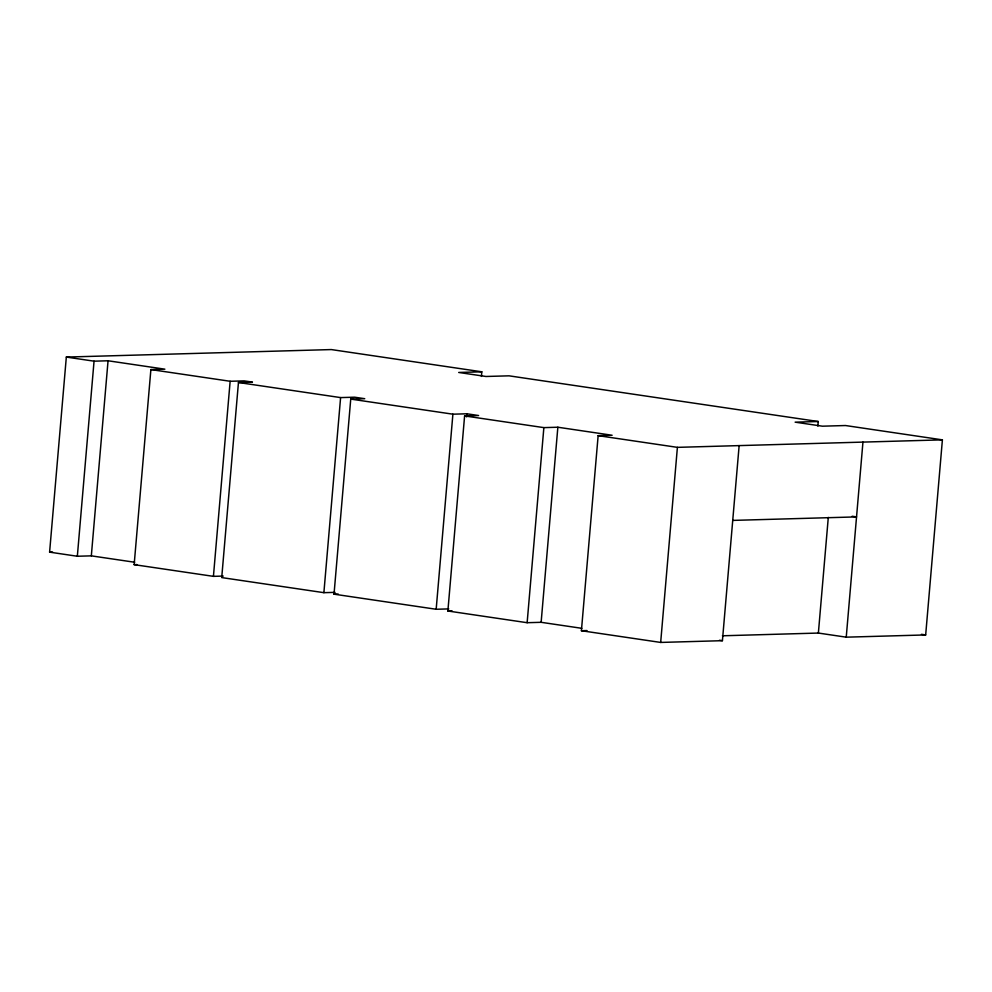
<?xml version="1.0" encoding="UTF-8"?>
<svg xmlns="http://www.w3.org/2000/svg" width="992" height="992" viewBox="0 0 992 992"><rect width="100%" height="100%" fill="white"/><g stroke="black" fill="none" stroke-linecap="round" stroke-linejoin="round"><path stroke-width="1.49" d="M134.689 562.253L91.326 555.855L77.339 556.252L49.6 552.147L66.328 357.07L331.328 349.568L481.814 371.802L481.418 376.402M77.339 556.252L94.054 361.175L108.054 360.778L164.87 369.173L150.883 369.57L134.156 564.646L213.429 576.352L223.212 576.079M91.326 555.855L108.054 360.778M213.429 576.352L230.144 381.275L244.144 380.878L252.439 382.106L238.452 382.503L221.724 577.58L323.888 592.67L335.073 592.36M323.888 592.67L340.603 397.594L354.603 397.197L364.734 398.697L350.746 399.094L334.019 594.171L436.17 609.262L448.768 608.902M436.17 609.262L452.898 414.185L466.897 413.788L478.59 415.524L464.603 415.921L447.876 610.998L527.136 622.703L541.136 622.306L581.833 628.32M466.624 416.863L466.897 413.788M527.136 622.703L543.864 427.626L557.851 427.23L612.126 435.252L598.139 435.649L581.411 630.726L660.672 642.432L722.424 640.683L739.139 445.606M541.136 622.306L557.851 427.23M660.672 642.432L677.4 447.355L942.4 439.853L925.672 634.93L846.238 637.174L818.375 633.057L722.424 635.785M817.854 426.114L818.251 421.513L509.057 375.832L485.956 376.476L458.701 372.459L481.814 371.802M818.375 633.057L828.295 517.415M846.238 637.174L862.953 442.097M818.251 421.513L795.138 422.158L822.393 426.188L845.494 425.531L942.4 439.853M732.728 520.403L856.542 516.894L852.153 516.249M49.6 552.147L52.588 552.06M134.156 564.646L136.958 564.56M334.019 594.171L338.222 594.047M447.876 610.998L452.067 610.874M581.411 630.726L587.004 630.565M66.328 357.07L94.054 361.175M150.883 369.57L230.144 381.275M238.452 382.503L340.603 397.594M350.746 399.094L452.898 414.185M464.603 415.921L543.864 427.626M598.139 435.649L677.4 447.355M921.456 634.31L925.672 634.93M719.485 640.249L722.424 640.683"/></g></svg>
